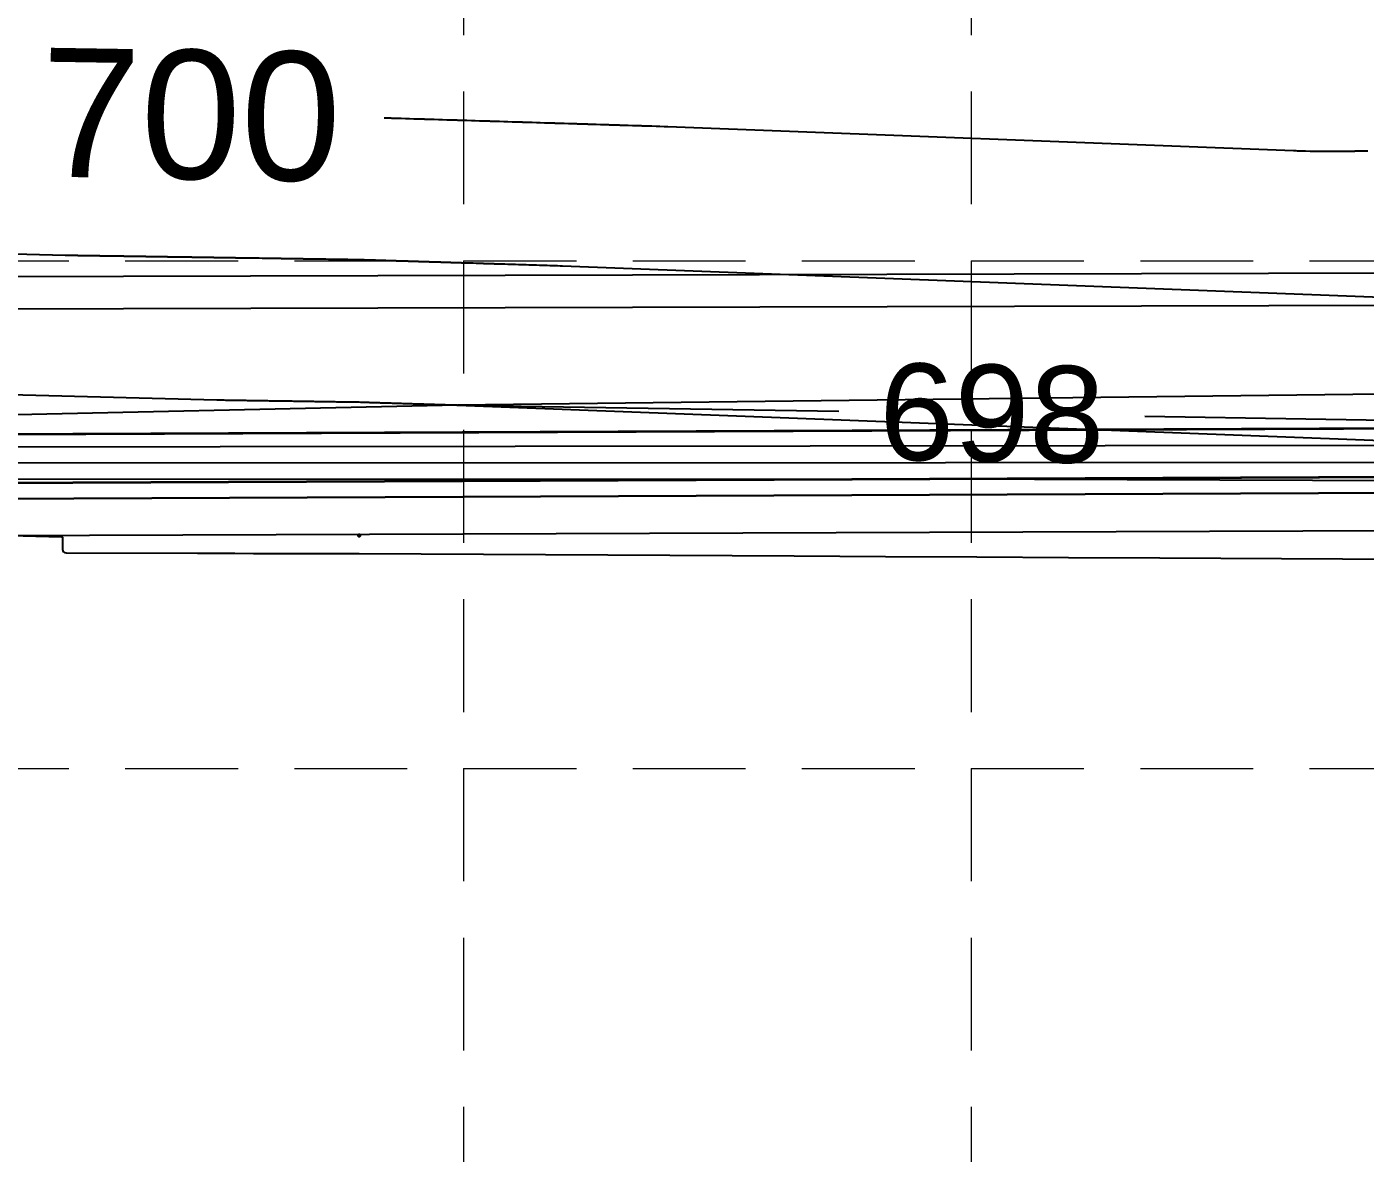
# Model space of a CAD drawing. Header units: feet. Extents: x 2331696 to 2332706, y 6924295 to 6924927.
# Drawn here: x 2332250.39 to 2332291.93, y 6924756.47 to 6924791.41 of the extents above; entities that cross this region are included whole.
import ezdxf
from ezdxf.enums import TextEntityAlignment as Align

# ---------------------------------------------------------------- set-up
doc = ezdxf.new("R2010")
doc.units = ezdxf.units.FT
doc.header["$MEASUREMENT"] = 0
doc.linetypes.add('HIDDEN', pattern=[0.375, 0.25, -0.125])
doc.layers.add('A-Wall-Prht-N', color=142, linetype='Continuous', lineweight=35)
for name, color, linetype in [('EC', 35, 'Continuous'), ('EX-SPOT-ELEV', 7, 'Continuous'), ('EX-SS', 90, 'Continuous'), ('GRID', 254, 'HIDDEN'), ('Level 35', 7, 'Continuous'), ('Level 58', 7, 'Continuous'), ('PC', 35, 'Continuous'), ('PROP-B-CURB', 15, 'Continuous'), ('PROP-F-CURB', 4, 'Continuous'), ('SPOT-ELEV', 6, 'Continuous'), ('SRF-FLT', 7, 'Continuous')]:
    doc.layers.add(name, color=color, linetype=linetype)
doc.styles.get("Standard").update_dxf_attribs({"font": 'ARIAL.TTF'})

# ---------------------------------------------------------------- blocks, each defined once
blk = doc.blocks.new('SURFPT_183')
at = {"layer": 'Level 58', "color": 51, "linetype": 'Continuous', "lineweight": 53}
blk.add_point((0, 0), dxfattribs=at)
blk = doc.blocks.new('SURFPT_305')
at = {"layer": 'Level 58', "color": 51, "linetype": 'Continuous', "lineweight": 53}
blk.add_point((0, 0), dxfattribs=at)

msp = doc.modelspace()

# ---------------------------------------------------------------- linework, layer by layer
at = {"layer": 'A-Wall-Prht-N', "color": 7}
msp.add_lwpolyline([(2332342.046, 6924782.164), (2332346.046, 6924782.182), (2332350.566, 6924777.701), (2332521.074, 6924778.435, -0.003954), (2332529.18, 6924778.406), (2332571.605, 6924777.918), (2332571.623, 6924779.417), (2332529.197, 6924779.906, 0.003954), (2332521.067, 6924779.935), (2332351.18, 6924779.204), (2332346.661, 6924783.684), (2332341.419, 6924783.662), (2332336.938, 6924779.142), (2332212.825, 6924778.608, 0.03431), (2332178.373, 6924776.092), (2332087.926, 6924763.209, -0.034816), (2332067.394, 6924761.73), (2331919.799, 6924761.393), (2331919.802, 6924759.893), (2332067.397, 6924760.23, 0.034816), (2332088.138, 6924761.724), (2332178.585, 6924774.607, -0.03431), (2332212.832, 6924777.108), (2332337.566, 6924777.645)], format="xyb", close=True, dxfattribs=at)
at = {"layer": 'EC', "flags": 128}
for points, elevation in [([(2332261.485, 6924788.588), (2332261.501, 6924788.587), (2332261.638, 6924788.583), (2332261.668, 6924788.582), (2332261.697, 6924788.581), (2332261.727, 6924788.58), (2332261.756, 6924788.579), (2332261.895, 6924788.575), (2332261.924, 6924788.574), (2332261.954, 6924788.573), (2332261.984, 6924788.572), (2332262.014, 6924788.572), (2332262.152, 6924788.567), (2332262.181, 6924788.566), (2332262.211, 6924788.566), (2332262.24, 6924788.565), (2332262.27, 6924788.564), (2332262.408, 6924788.559), (2332262.437, 6924788.559), (2332262.467, 6924788.558), (2332262.496, 6924788.557), (2332262.526, 6924788.556), (2332262.664, 6924788.552), (2332262.693, 6924788.551), (2332262.723, 6924788.55), (2332262.752, 6924788.549), (2332262.782, 6924788.548), (2332262.919, 6924788.544), (2332262.949, 6924788.543), (2332262.978, 6924788.542), (2332263.007, 6924788.541), (2332263.037, 6924788.54), (2332263.174, 6924788.536), (2332263.204, 6924788.535), (2332263.233, 6924788.534), (2332263.262, 6924788.533), (2332263.292, 6924788.532), (2332263.429, 6924788.528), (2332263.458, 6924788.527), (2332263.488, 6924788.526), (2332263.517, 6924788.525), (2332263.546, 6924788.525), (2332263.683, 6924788.52), (2332263.713, 6924788.519), (2332263.742, 6924788.519), (2332263.771, 6924788.518), (2332263.801, 6924788.517), (2332263.937, 6924788.513), (2332263.967, 6924788.512), (2332263.996, 6924788.511), (2332264.025, 6924788.51), (2332264.055, 6924788.509), (2332264.191, 6924788.505), (2332264.22, 6924788.504), (2332264.25, 6924788.503), (2332264.279, 6924788.502), (2332264.308, 6924788.501), (2332264.444, 6924788.497), (2332264.474, 6924788.496), (2332264.503, 6924788.495), (2332264.532, 6924788.494), (2332264.561, 6924788.493), (2332264.697, 6924788.489), (2332264.727, 6924788.488), (2332264.756, 6924788.488), (2332264.785, 6924788.487), (2332264.814, 6924788.486), (2332264.95, 6924788.482), (2332264.979, 6924788.481), (2332265.008, 6924788.48), (2332265.037, 6924788.479), (2332265.066, 6924788.478), (2332265.202, 6924788.474), (2332265.231, 6924788.473), (2332265.26, 6924788.472), (2332265.289, 6924788.471), (2332265.319, 6924788.47), (2332265.454, 6924788.466), (2332265.483, 6924788.465), (2332265.512, 6924788.464), (2332265.541, 6924788.463), (2332265.57, 6924788.463), (2332265.706, 6924788.458), (2332265.735, 6924788.458), (2332265.764, 6924788.457), (2332265.793, 6924788.456), (2332265.822, 6924788.455), (2332265.957, 6924788.451), (2332265.986, 6924788.45), (2332266.015, 6924788.449), (2332266.044, 6924788.448), (2332266.073, 6924788.447), (2332266.208, 6924788.443), (2332266.237, 6924788.442), (2332266.266, 6924788.441), (2332266.294, 6924788.44), (2332266.323, 6924788.439), (2332266.458, 6924788.435), (2332266.487, 6924788.434), (2332266.516, 6924788.434), (2332266.545, 6924788.433), (2332266.574, 6924788.432), (2332266.708, 6924788.428), (2332266.737, 6924788.427), (2332266.766, 6924788.426), (2332266.795, 6924788.425), (2332266.824, 6924788.424), (2332266.958, 6924788.42), (2332266.987, 6924788.419), (2332267.016, 6924788.418), (2332267.044, 6924788.417), (2332267.073, 6924788.417), (2332267.207, 6924788.412), (2332267.236, 6924788.412), (2332267.265, 6924788.411), (2332267.294, 6924788.41), (2332267.322, 6924788.409), (2332267.457, 6924788.405), (2332267.485, 6924788.404), (2332267.514, 6924788.403), (2332267.543, 6924788.402), (2332267.571, 6924788.401), (2332267.705, 6924788.397), (2332267.734, 6924788.396), (2332267.763, 6924788.395), (2332267.791, 6924788.395), (2332267.82, 6924788.394), (2332267.954, 6924788.39), (2332267.982, 6924788.389), (2332268.011, 6924788.388), (2332268.039, 6924788.387), (2332268.068, 6924788.386), (2332268.202, 6924788.382), (2332268.23, 6924788.381), (2332268.259, 6924788.38), (2332268.287, 6924788.379), (2332268.316, 6924788.378), (2332268.449, 6924788.374), (2332268.478, 6924788.373), (2332268.506, 6924788.373), (2332268.535, 6924788.372), (2332268.563, 6924788.371), (2332268.697, 6924788.367), (2332268.725, 6924788.366), (2332268.754, 6924788.365), (2332268.782, 6924788.364), (2332268.811, 6924788.363), (2332268.944, 6924788.359), (2332268.972, 6924788.358), (2332269.001, 6924788.357), (2332269.029, 6924788.357), (2332269.057, 6924788.356), (2332269.19, 6924788.352), (2332269.219, 6924788.351), (2332269.247, 6924788.35), (2332269.276, 6924788.349), (2332269.304, 6924788.348), (2332269.436, 6924788.344), (2332269.465, 6924788.343), (2332269.493, 6924788.342), (2332269.522, 6924788.341), (2332269.55, 6924788.341), (2332269.682, 6924788.337), (2332269.711, 6924788.336), (2332269.739, 6924788.335), (2332269.767, 6924788.334), (2332269.796, 6924788.333), (2332269.928, 6924788.329), (2332269.956, 6924788.328), (2332269.985, 6924788.327), (2332270.013, 6924788.326), (2332270.041, 6924788.326), (2332270.173, 6924788.322), (2332270.202, 6924788.321), (2332270.23, 6924788.32), (2332270.258, 6924788.319), (2332270.286, 6924788.318), (2332289.708, 6924787.57), (2332289.744, 6924787.569), (2332289.78, 6924787.568), (2332289.817, 6924787.566), (2332289.853, 6924787.565), (2332289.971, 6924787.562), (2332289.996, 6924787.561), (2332290.022, 6924787.56), (2332290.047, 6924787.559), (2332290.073, 6924787.558), (2332290.217, 6924787.554), (2332290.24, 6924787.553), (2332290.263, 6924787.553), (2332290.286, 6924787.553), (2332290.309, 6924787.553), (2332290.385, 6924787.553), (2332290.401, 6924787.553), (2332290.418, 6924787.553), (2332290.434, 6924787.553), (2332290.45, 6924787.553), (2332290.592, 6924787.554), (2332290.622, 6924787.554), (2332290.652, 6924787.554), (2332290.683, 6924787.554), (2332290.713, 6924787.554), (2332290.835, 6924787.555), (2332290.861, 6924787.555), (2332290.887, 6924787.555), (2332290.913, 6924787.555), (2332290.939, 6924787.555), (2332291.067, 6924787.555), (2332291.094, 6924787.556), (2332291.121, 6924787.556), (2332291.149, 6924787.556), (2332291.176, 6924787.556), (2332291.302, 6924787.556), (2332291.329, 6924787.556), (2332291.356, 6924787.557), (2332291.383, 6924787.557), (2332291.41, 6924787.557), (2332291.536, 6924787.557), (2332291.563, 6924787.557), (2332291.591, 6924787.557), (2332291.618, 6924787.558), (2332291.645, 6924787.558), (2332291.771, 6924787.558), (2332291.798, 6924787.558), (2332291.825, 6924787.558), (2332291.852, 6924787.558), (2332291.879, 6924787.559), (2332292.006, 6924787.559)], 700), ([(2332218.566, 6924785.182), (2332251.588, 6924784.327), (2332251.614, 6924784.326), (2332251.641, 6924784.326), (2332251.667, 6924784.325), (2332251.694, 6924784.325), (2332251.78, 6924784.324), (2332251.799, 6924784.323), (2332251.817, 6924784.323), (2332251.836, 6924784.323), (2332251.854, 6924784.322), (2332251.951, 6924784.321), (2332251.972, 6924784.321), (2332251.993, 6924784.32), (2332252.014, 6924784.32), (2332252.035, 6924784.32), (2332252.129, 6924784.318), (2332252.149, 6924784.318), (2332252.169, 6924784.318), (2332252.189, 6924784.318), (2332252.209, 6924784.317), (2332252.304, 6924784.316), (2332252.325, 6924784.316), (2332252.345, 6924784.315), (2332252.365, 6924784.315), (2332252.386, 6924784.315), (2332252.48, 6924784.313), (2332252.5, 6924784.313), (2332252.521, 6924784.313), (2332252.541, 6924784.312), (2332252.561, 6924784.312), (2332252.656, 6924784.311), (2332252.676, 6924784.31), (2332252.696, 6924784.31), (2332252.717, 6924784.31), (2332252.737, 6924784.309), (2332252.831, 6924784.308), (2332252.852, 6924784.308), (2332252.872, 6924784.307), (2332252.892, 6924784.307), (2332252.912, 6924784.307), (2332253.007, 6924784.305), (2332253.027, 6924784.305), (2332253.047, 6924784.305), (2332253.067, 6924784.305), (2332253.088, 6924784.304), (2332253.182, 6924784.303), (2332253.202, 6924784.303), (2332253.223, 6924784.302), (2332253.243, 6924784.302), (2332253.263, 6924784.302), (2332253.357, 6924784.3), (2332253.378, 6924784.3), (2332253.398, 6924784.3), (2332253.418, 6924784.299), (2332253.438, 6924784.299), (2332253.532, 6924784.298), (2332253.553, 6924784.297), (2332253.573, 6924784.297), (2332253.593, 6924784.297), (2332253.613, 6924784.297), (2332253.707, 6924784.295), (2332253.728, 6924784.295), (2332253.748, 6924784.295), (2332253.768, 6924784.294), (2332253.788, 6924784.294), (2332253.882, 6924784.293), (2332253.902, 6924784.292), (2332253.923, 6924784.292), (2332253.943, 6924784.292), (2332253.963, 6924784.291), (2332254.057, 6924784.29), (2332254.077, 6924784.29), (2332254.097, 6924784.289), (2332254.117, 6924784.289), (2332254.138, 6924784.289), (2332254.232, 6924784.287), (2332254.252, 6924784.287), (2332254.272, 6924784.287), (2332254.292, 6924784.286), (2332254.312, 6924784.286), (2332254.406, 6924784.285), (2332254.426, 6924784.285), (2332254.446, 6924784.284), (2332254.467, 6924784.284), (2332254.487, 6924784.284), (2332254.581, 6924784.282), (2332254.601, 6924784.282), (2332254.621, 6924784.282), (2332254.641, 6924784.281), (2332254.661, 6924784.281), (2332254.755, 6924784.28), (2332254.775, 6924784.279), (2332254.795, 6924784.279), (2332254.815, 6924784.279), (2332254.835, 6924784.278), (2332254.929, 6924784.277), (2332254.949, 6924784.277), (2332254.969, 6924784.277), (2332254.989, 6924784.276), (2332255.009, 6924784.276), (2332255.103, 6924784.275), (2332255.123, 6924784.274), (2332255.143, 6924784.274), (2332255.163, 6924784.274), (2332255.183, 6924784.273), (2332255.277, 6924784.272), (2332255.297, 6924784.272), (2332255.317, 6924784.271), (2332255.337, 6924784.271), (2332255.357, 6924784.271), (2332255.451, 6924784.269), (2332255.471, 6924784.269), (2332255.491, 6924784.269), (2332255.511, 6924784.269), (2332255.531, 6924784.268), (2332255.625, 6924784.267), (2332255.645, 6924784.267), (2332255.665, 6924784.266), (2332255.685, 6924784.266), (2332255.705, 6924784.266), (2332255.798, 6924784.264), (2332255.818, 6924784.264), (2332255.838, 6924784.264), (2332255.859, 6924784.263), (2332255.879, 6924784.263), (2332255.972, 6924784.262), (2332255.992, 6924784.261), (2332256.012, 6924784.261), (2332256.032, 6924784.261), (2332256.052, 6924784.261), (2332256.145, 6924784.259), (2332256.165, 6924784.259), (2332256.185, 6924784.259), (2332256.205, 6924784.258), (2332256.225, 6924784.258), (2332256.319, 6924784.257), (2332256.339, 6924784.256), (2332256.359, 6924784.256), (2332256.379, 6924784.256), (2332256.399, 6924784.255), (2332256.492, 6924784.254), (2332256.512, 6924784.254), (2332256.532, 6924784.253), (2332256.552, 6924784.253), (2332256.572, 6924784.253), (2332256.665, 6924784.251), (2332256.685, 6924784.251), (2332256.705, 6924784.251), (2332256.725, 6924784.251), (2332256.745, 6924784.25), (2332256.838, 6924784.249), (2332256.858, 6924784.249), (2332256.878, 6924784.248), (2332256.898, 6924784.248), (2332256.918, 6924784.248), (2332257.011, 6924784.246), (2332257.031, 6924784.246), (2332257.051, 6924784.246), (2332257.071, 6924784.245), (2332257.091, 6924784.245), (2332257.184, 6924784.244), (2332257.204, 6924784.244), (2332257.223, 6924784.243), (2332257.243, 6924784.243), (2332257.263, 6924784.243), (2332257.356, 6924784.241), (2332257.376, 6924784.241), (2332257.396, 6924784.241), (2332257.416, 6924784.24), (2332257.436, 6924784.24), (2332257.529, 6924784.239), (2332257.549, 6924784.238), (2332257.569, 6924784.238), (2332257.589, 6924784.238), (2332257.608, 6924784.238), (2332257.701, 6924784.236), (2332257.721, 6924784.236), (2332257.741, 6924784.236), (2332257.761, 6924784.235), (2332257.781, 6924784.235), (2332257.874, 6924784.234), (2332257.893, 6924784.233), (2332257.913, 6924784.233), (2332257.933, 6924784.233), (2332257.953, 6924784.232), (2332258.046, 6924784.231), (2332258.066, 6924784.231), (2332258.086, 6924784.231), (2332258.105, 6924784.23), (2332258.125, 6924784.23), (2332258.218, 6924784.229), (2332258.238, 6924784.228), (2332258.258, 6924784.228), (2332258.277, 6924784.228), (2332258.297, 6924784.227), (2332258.39, 6924784.226), (2332258.41, 6924784.226), (2332258.43, 6924784.225), (2332258.449, 6924784.225), (2332258.469, 6924784.225), (2332258.562, 6924784.223), (2332258.582, 6924784.223), (2332258.601, 6924784.223), (2332258.621, 6924784.223), (2332258.641, 6924784.222), (2332258.734, 6924784.221), (2332258.753, 6924784.221), (2332258.773, 6924784.22), (2332258.793, 6924784.22), (2332258.813, 6924784.22), (2332258.905, 6924784.218), (2332258.925, 6924784.218), (2332258.945, 6924784.218), (2332258.965, 6924784.218), (2332258.984, 6924784.217), (2332259.077, 6924784.216), (2332259.097, 6924784.216), (2332259.116, 6924784.215), (2332259.136, 6924784.215), (2332259.156, 6924784.215), (2332259.248, 6924784.213), (2332259.268, 6924784.213), (2332259.288, 6924784.213), (2332259.308, 6924784.212), (2332259.327, 6924784.212), (2332259.42, 6924784.211), (2332259.439, 6924784.211), (2332259.459, 6924784.21), (2332259.479, 6924784.21), (2332259.499, 6924784.21), (2332259.591, 6924784.208), (2332259.611, 6924784.208), (2332259.63, 6924784.208), (2332259.65, 6924784.207), (2332259.67, 6924784.207), (2332259.762, 6924784.206), (2332259.782, 6924784.205), (2332259.801, 6924784.205), (2332259.821, 6924784.205), (2332259.841, 6924784.205), (2332259.933, 6924784.203), (2332259.953, 6924784.203), (2332259.972, 6924784.203), (2332259.992, 6924784.202), (2332260.012, 6924784.202), (2332260.104, 6924784.201), (2332260.124, 6924784.2), (2332260.143, 6924784.2), (2332260.163, 6924784.2), (2332260.183, 6924784.2), (2332260.275, 6924784.198), (2332260.294, 6924784.198), (2332260.314, 6924784.198), (2332260.334, 6924784.197), (2332260.354, 6924784.197), (2332260.445, 6924784.196), (2332260.465, 6924784.195), (2332260.485, 6924784.195), (2332260.505, 6924784.195), (2332260.524, 6924784.195), (2332260.648, 6924784.193), (2332260.652, 6924784.193), (2332260.655, 6924784.193), (2332260.659, 6924784.192), (2332260.663, 6924784.192), (2332260.675, 6924784.192), (2332260.678, 6924784.192), (2332260.68, 6924784.192), (2332260.683, 6924784.192), (2332260.685, 6924784.192), (2332260.801, 6924784.188), (2332260.826, 6924784.187), (2332260.851, 6924784.187), (2332260.875, 6924784.186), (2332260.9, 6924784.185), (2332260.985, 6924784.183), (2332261.003, 6924784.182), (2332261.021, 6924784.181), (2332261.039, 6924784.181), (2332261.057, 6924784.18), (2332261.151, 6924784.177), (2332261.171, 6924784.177), (2332261.191, 6924784.176), (2332261.211, 6924784.176), (2332261.231, 6924784.175), (2332261.321, 6924784.172), (2332261.341, 6924784.172), (2332261.36, 6924784.171), (2332261.38, 6924784.17), (2332261.399, 6924784.17), (2332261.491, 6924784.167), (2332261.51, 6924784.166), (2332261.53, 6924784.166), (2332261.549, 6924784.165), (2332261.569, 6924784.165), (2332261.66, 6924784.162), (2332261.679, 6924784.161), (2332261.699, 6924784.161), (2332261.718, 6924784.16), (2332261.738, 6924784.159), (2332261.829, 6924784.157), (2332261.848, 6924784.156), (2332261.868, 6924784.155), (2332261.887, 6924784.155), (2332261.907, 6924784.154), (2332261.998, 6924784.151), (2332262.017, 6924784.151), (2332262.036, 6924784.15), (2332262.056, 6924784.15), (2332262.075, 6924784.149), (2332262.166, 6924784.146), (2332262.185, 6924784.146), (2332262.205, 6924784.145), (2332262.224, 6924784.145), (2332262.244, 6924784.144), (2332262.334, 6924784.141), (2332262.354, 6924784.141), (2332262.373, 6924784.14), (2332262.392, 6924784.139), (2332262.412, 6924784.139), (2332262.502, 6924784.136), (2332262.522, 6924784.135), (2332262.541, 6924784.135), (2332262.56, 6924784.134), (2332262.58, 6924784.134), (2332262.67, 6924784.131), (2332262.689, 6924784.13), (2332262.709, 6924784.13), (2332262.728, 6924784.129), (2332262.747, 6924784.128), (2332262.838, 6924784.126), (2332262.857, 6924784.125), (2332262.876, 6924784.125), (2332262.896, 6924784.124), (2332262.915, 6924784.123), (2332263.005, 6924784.121), (2332263.024, 6924784.12), (2332263.043, 6924784.119), (2332263.063, 6924784.119), (2332263.082, 6924784.118), (2332263.172, 6924784.115), (2332263.191, 6924784.115), (2332263.21, 6924784.114), (2332263.23, 6924784.114), (2332263.249, 6924784.113), (2332263.339, 6924784.11), (2332263.358, 6924784.11), (2332263.377, 6924784.109), (2332263.396, 6924784.109), (2332263.416, 6924784.108), (2332263.505, 6924784.105), (2332263.525, 6924784.105), (2332263.544, 6924784.104), (2332263.563, 6924784.103), (2332263.582, 6924784.103), (2332263.672, 6924784.1), (2332263.691, 6924784.1), (2332263.71, 6924784.099), (2332263.729, 6924784.098), (2332263.748, 6924784.098), (2332263.838, 6924784.095), (2332263.857, 6924784.094), (2332263.876, 6924784.094), (2332263.895, 6924784.093), (2332263.914, 6924784.093), (2332264.004, 6924784.09), (2332264.023, 6924784.089), (2332264.042, 6924784.089), (2332264.061, 6924784.088), (2332264.08, 6924784.088), (2332264.169, 6924784.085), (2332264.188, 6924784.084), (2332264.208, 6924784.084), (2332264.227, 6924784.083), (2332264.246, 6924784.083), (2332264.335, 6924784.08), (2332264.354, 6924784.079), (2332264.373, 6924784.079), (2332264.392, 6924784.078), (2332264.411, 6924784.078), (2332264.5, 6924784.075), (2332264.519, 6924784.074), (2332264.538, 6924784.074), (2332264.557, 6924784.073), (2332264.576, 6924784.072), (2332264.665, 6924784.07), (2332264.684, 6924784.069), (2332264.703, 6924784.069), (2332264.722, 6924784.068), (2332264.741, 6924784.067), (2332264.83, 6924784.065), (2332264.849, 6924784.064), (2332264.868, 6924784.064), (2332264.887, 6924784.063), (2332264.906, 6924784.062), (2332264.994, 6924784.06), (2332265.013, 6924784.059), (2332265.032, 6924784.058), (2332265.051, 6924784.058), (2332265.07, 6924784.057), (2332265.158, 6924784.055), (2332265.177, 6924784.054), (2332265.196, 6924784.053), (2332265.215, 6924784.053), (2332265.234, 6924784.052), (2332265.322, 6924784.05), (2332265.341, 6924784.049), (2332265.36, 6924784.048), (2332265.379, 6924784.048), (2332265.398, 6924784.047), (2332265.486, 6924784.045), (2332265.505, 6924784.044), (2332265.524, 6924784.043), (2332265.543, 6924784.043), (2332265.562, 6924784.042), (2332265.65, 6924784.04), (2332265.668, 6924784.039), (2332265.687, 6924784.038), (2332265.706, 6924784.038), (2332265.725, 6924784.037), (2332265.813, 6924784.035), (2332265.832, 6924784.034), (2332265.851, 6924784.033), (2332265.869, 6924784.033), (2332265.888, 6924784.032), (2332265.976, 6924784.03), (2332265.995, 6924784.029), (2332266.014, 6924784.028), (2332266.032, 6924784.028), (2332266.051, 6924784.027), (2332266.139, 6924784.025), (2332266.158, 6924784.024), (2332266.176, 6924784.023), (2332266.195, 6924784.023), (2332266.214, 6924784.022), (2332266.302, 6924784.02), (2332266.32, 6924784.019), (2332266.339, 6924784.018), (2332266.358, 6924784.018), (2332266.377, 6924784.017), (2332266.464, 6924784.015), (2332266.483, 6924784.014), (2332266.501, 6924784.013), (2332266.52, 6924784.013), (2332266.539, 6924784.012), (2332266.626, 6924784.01), (2332266.645, 6924784.009), (2332266.664, 6924784.008), (2332266.682, 6924784.008), (2332266.701, 6924784.007), (2332266.788, 6924784.005), (2332266.807, 6924784.004), (2332266.825, 6924784.004), (2332266.844, 6924784.003), (2332266.863, 6924784.002), (2332266.95, 6924784), (2332266.968, 6924783.999), (2332266.987, 6924783.998), (2332267.006, 6924783.998), (2332267.024, 6924783.997), (2332293.24, 6924782.988)], 699), ([(2332214.154, 6924780.927), (2332256.297, 6924779.836), (2332256.31, 6924779.836), (2332256.323, 6924779.836), (2332256.336, 6924779.835), (2332256.349, 6924779.835), (2332256.39, 6924779.835), (2332256.399, 6924779.834), (2332256.408, 6924779.834), (2332256.417, 6924779.834), (2332256.426, 6924779.834), (2332256.473, 6924779.833), (2332256.483, 6924779.833), (2332256.493, 6924779.833), (2332256.503, 6924779.833), (2332256.514, 6924779.833), (2332256.559, 6924779.832), (2332256.569, 6924779.832), (2332256.578, 6924779.832), (2332256.588, 6924779.832), (2332256.598, 6924779.831), (2332256.644, 6924779.831), (2332256.654, 6924779.831), (2332256.663, 6924779.83), (2332256.673, 6924779.83), (2332256.683, 6924779.83), (2332256.729, 6924779.83), (2332256.739, 6924779.829), (2332256.748, 6924779.829), (2332256.758, 6924779.829), (2332256.768, 6924779.829), (2332256.814, 6924779.828), (2332256.824, 6924779.828), (2332256.833, 6924779.828), (2332256.843, 6924779.828), (2332256.853, 6924779.828), (2332256.899, 6924779.827), (2332256.908, 6924779.827), (2332256.918, 6924779.827), (2332256.928, 6924779.827), (2332256.938, 6924779.826), (2332256.984, 6924779.826), (2332256.993, 6924779.826), (2332257.003, 6924779.825), (2332257.013, 6924779.825), (2332257.023, 6924779.825), (2332257.068, 6924779.825), (2332257.078, 6924779.824), (2332257.088, 6924779.824), (2332257.098, 6924779.824), (2332257.107, 6924779.824), (2332257.153, 6924779.823), (2332257.163, 6924779.823), (2332257.173, 6924779.823), (2332257.182, 6924779.823), (2332257.192, 6924779.823), (2332257.238, 6924779.822), (2332257.247, 6924779.822), (2332257.257, 6924779.822), (2332257.267, 6924779.822), (2332257.277, 6924779.821), (2332257.322, 6924779.821), (2332257.332, 6924779.821), (2332257.342, 6924779.82), (2332257.352, 6924779.82), (2332257.361, 6924779.82), (2332257.407, 6924779.82), (2332257.417, 6924779.819), (2332257.426, 6924779.819), (2332257.436, 6924779.819), (2332257.446, 6924779.819), (2332257.491, 6924779.818), (2332257.501, 6924779.818), (2332257.511, 6924779.818), (2332257.521, 6924779.818), (2332257.53, 6924779.818), (2332257.576, 6924779.817), (2332257.586, 6924779.817), (2332257.595, 6924779.817), (2332257.605, 6924779.817), (2332257.615, 6924779.816), (2332257.66, 6924779.816), (2332257.67, 6924779.816), (2332257.68, 6924779.815), (2332257.689, 6924779.815), (2332257.699, 6924779.815), (2332257.745, 6924779.815), (2332257.754, 6924779.814), (2332257.764, 6924779.814), (2332257.774, 6924779.814), (2332257.784, 6924779.814), (2332257.829, 6924779.813), (2332257.839, 6924779.813), (2332257.848, 6924779.813), (2332257.858, 6924779.813), (2332257.868, 6924779.813), (2332257.913, 6924779.812), (2332257.923, 6924779.812), (2332257.933, 6924779.812), (2332257.942, 6924779.812), (2332257.952, 6924779.811), (2332257.997, 6924779.811), (2332258.007, 6924779.811), (2332258.017, 6924779.811), (2332258.026, 6924779.81), (2332258.036, 6924779.81), (2332258.081, 6924779.81), (2332258.091, 6924779.809), (2332258.101, 6924779.809), (2332258.111, 6924779.809), (2332258.12, 6924779.809), (2332258.166, 6924779.808), (2332258.175, 6924779.808), (2332258.185, 6924779.808), (2332258.195, 6924779.808), (2332258.204, 6924779.808), (2332258.25, 6924779.807), (2332258.259, 6924779.807), (2332258.269, 6924779.807), (2332258.279, 6924779.807), (2332258.288, 6924779.807), (2332258.334, 6924779.806), (2332258.343, 6924779.806), (2332258.353, 6924779.806), (2332258.363, 6924779.805), (2332258.372, 6924779.805), (2332258.417, 6924779.805), (2332258.427, 6924779.804), (2332258.437, 6924779.804), (2332258.447, 6924779.804), (2332258.456, 6924779.804), (2332258.501, 6924779.803), (2332258.511, 6924779.803), (2332258.521, 6924779.803), (2332258.53, 6924779.803), (2332258.54, 6924779.803), (2332258.585, 6924779.802), (2332258.595, 6924779.802), (2332258.605, 6924779.802), (2332258.614, 6924779.802), (2332258.624, 6924779.802), (2332258.669, 6924779.801), (2332258.679, 6924779.801), (2332258.688, 6924779.801), (2332258.698, 6924779.8), (2332258.708, 6924779.8), (2332258.753, 6924779.8), (2332258.762, 6924779.8), (2332258.772, 6924779.799), (2332258.782, 6924779.799), (2332258.791, 6924779.799), (2332258.836, 6924779.798), (2332258.846, 6924779.798), (2332258.856, 6924779.798), (2332258.865, 6924779.798), (2332258.875, 6924779.798), (2332258.92, 6924779.797), (2332258.93, 6924779.797), (2332258.939, 6924779.797), (2332258.949, 6924779.797), (2332258.958, 6924779.797), (2332259.003, 6924779.796), (2332259.013, 6924779.796), (2332259.023, 6924779.796), (2332259.032, 6924779.796), (2332259.042, 6924779.795), (2332259.087, 6924779.795), (2332259.097, 6924779.795), (2332259.106, 6924779.794), (2332259.116, 6924779.794), (2332259.125, 6924779.794), (2332259.17, 6924779.793), (2332259.18, 6924779.793), (2332259.19, 6924779.793), (2332259.199, 6924779.793), (2332259.209, 6924779.793), (2332259.254, 6924779.792), (2332259.263, 6924779.792), (2332259.273, 6924779.792), (2332259.283, 6924779.792), (2332259.292, 6924779.792), (2332259.337, 6924779.791), (2332259.347, 6924779.791), (2332259.356, 6924779.791), (2332259.366, 6924779.791), (2332259.376, 6924779.79), (2332259.42, 6924779.79), (2332259.43, 6924779.79), (2332259.44, 6924779.79), (2332259.449, 6924779.789), (2332259.459, 6924779.789), (2332259.504, 6924779.789), (2332259.513, 6924779.788), (2332259.523, 6924779.788), (2332259.532, 6924779.788), (2332259.542, 6924779.788), (2332259.587, 6924779.787), (2332259.596, 6924779.787), (2332259.606, 6924779.787), (2332259.616, 6924779.787), (2332259.625, 6924779.787), (2332259.67, 6924779.786), (2332259.68, 6924779.786), (2332259.689, 6924779.786), (2332259.699, 6924779.786), (2332259.708, 6924779.786), (2332259.753, 6924779.785), (2332259.763, 6924779.785), (2332259.772, 6924779.785), (2332259.782, 6924779.784), (2332259.791, 6924779.784), (2332259.836, 6924779.784), (2332259.846, 6924779.784), (2332259.855, 6924779.783), (2332259.865, 6924779.783), (2332259.874, 6924779.783), (2332259.919, 6924779.782), (2332259.929, 6924779.782), (2332259.938, 6924779.782), (2332259.948, 6924779.782), (2332259.957, 6924779.782), (2332260.002, 6924779.781), (2332260.011, 6924779.781), (2332260.021, 6924779.781), (2332260.031, 6924779.781), (2332260.04, 6924779.781), (2332260.085, 6924779.78), (2332260.094, 6924779.78), (2332260.104, 6924779.78), (2332260.113, 6924779.78), (2332260.123, 6924779.779), (2332260.168, 6924779.779), (2332260.177, 6924779.779), (2332260.187, 6924779.778), (2332260.196, 6924779.778), (2332260.206, 6924779.778), (2332260.25, 6924779.778), (2332260.26, 6924779.777), (2332260.269, 6924779.777), (2332260.279, 6924779.777), (2332260.289, 6924779.777), (2332260.333, 6924779.776), (2332260.343, 6924779.776), (2332260.352, 6924779.776), (2332260.362, 6924779.776), (2332260.371, 6924779.776), (2332260.416, 6924779.775), (2332260.425, 6924779.775), (2332260.435, 6924779.775), (2332260.444, 6924779.775), (2332260.454, 6924779.775), (2332260.498, 6924779.774), (2332260.508, 6924779.774), (2332260.517, 6924779.774), (2332260.527, 6924779.773), (2332260.536, 6924779.773), (2332260.581, 6924779.773), (2332260.59, 6924779.773), (2332260.6, 6924779.772), (2332260.609, 6924779.772), (2332260.619, 6924779.772), (2332260.679, 6924779.771), (2332260.681, 6924779.771), (2332260.682, 6924779.771), (2332260.684, 6924779.771), (2332260.686, 6924779.771), (2332260.692, 6924779.771), (2332260.693, 6924779.771), (2332260.694, 6924779.771), (2332260.696, 6924779.771), (2332260.697, 6924779.771), (2332260.753, 6924779.769), (2332260.765, 6924779.769), (2332260.777, 6924779.768), (2332260.789, 6924779.768), (2332260.801, 6924779.768), (2332260.842, 6924779.766), (2332260.85, 6924779.766), (2332260.859, 6924779.766), (2332260.868, 6924779.765), (2332260.877, 6924779.765), (2332260.922, 6924779.764), (2332260.932, 6924779.764), (2332260.941, 6924779.763), (2332260.951, 6924779.763), (2332260.961, 6924779.763), (2332261.005, 6924779.761), (2332261.014, 6924779.761), (2332261.023, 6924779.761), (2332261.033, 6924779.76), (2332261.042, 6924779.76), (2332261.086, 6924779.759), (2332261.096, 6924779.759), (2332261.105, 6924779.758), (2332261.115, 6924779.758), (2332261.124, 6924779.758), (2332261.168, 6924779.756), (2332261.178, 6924779.756), (2332261.187, 6924779.756), (2332261.196, 6924779.755), (2332261.206, 6924779.755), (2332261.25, 6924779.754), (2332261.259, 6924779.753), (2332261.269, 6924779.753), (2332261.278, 6924779.753), (2332261.288, 6924779.753), (2332261.331, 6924779.751), (2332261.341, 6924779.751), (2332261.35, 6924779.751), (2332261.36, 6924779.75), (2332261.369, 6924779.75), (2332261.413, 6924779.749), (2332261.422, 6924779.749), (2332261.432, 6924779.748), (2332261.441, 6924779.748), (2332261.451, 6924779.748), (2332261.494, 6924779.746), (2332261.504, 6924779.746), (2332261.513, 6924779.746), (2332261.522, 6924779.745), (2332261.532, 6924779.745), (2332261.576, 6924779.744), (2332261.585, 6924779.744), (2332261.594, 6924779.743), (2332261.604, 6924779.743), (2332261.613, 6924779.743), (2332261.657, 6924779.741), (2332261.666, 6924779.741), (2332261.675, 6924779.741), (2332261.685, 6924779.74), (2332261.694, 6924779.74), (2332261.738, 6924779.739), (2332261.747, 6924779.739), (2332261.756, 6924779.738), (2332261.766, 6924779.738), (2332261.775, 6924779.738), (2332261.819, 6924779.736), (2332261.828, 6924779.736), (2332261.837, 6924779.736), (2332261.847, 6924779.735), (2332261.856, 6924779.735), (2332261.899, 6924779.734), (2332261.909, 6924779.734), (2332261.918, 6924779.733), (2332261.927, 6924779.733), (2332261.937, 6924779.733), (2332261.98, 6924779.731), (2332261.989, 6924779.731), (2332261.999, 6924779.731), (2332262.008, 6924779.731), (2332262.017, 6924779.73), (2332262.061, 6924779.729), (2332262.07, 6924779.729), (2332262.079, 6924779.728), (2332262.089, 6924779.728), (2332262.098, 6924779.728), (2332262.141, 6924779.726), (2332262.15, 6924779.726), (2332262.16, 6924779.726), (2332262.169, 6924779.726), (2332262.178, 6924779.725), (2332262.221, 6924779.724), (2332262.231, 6924779.724), (2332262.24, 6924779.723), (2332262.249, 6924779.723), (2332262.258, 6924779.723), (2332262.302, 6924779.722), (2332262.311, 6924779.721), (2332262.32, 6924779.721), (2332262.329, 6924779.721), (2332262.339, 6924779.72), (2332262.382, 6924779.719), (2332262.391, 6924779.719), (2332262.4, 6924779.719), (2332262.409, 6924779.718), (2332262.419, 6924779.718), (2332262.462, 6924779.717), (2332262.471, 6924779.716), (2332262.48, 6924779.716), (2332262.489, 6924779.716), (2332262.499, 6924779.716), (2332262.542, 6924779.714), (2332262.551, 6924779.714), (2332262.56, 6924779.714), (2332262.569, 6924779.713), (2332262.578, 6924779.713), (2332262.621, 6924779.712), (2332262.631, 6924779.711), (2332262.64, 6924779.711), (2332262.649, 6924779.711), (2332262.658, 6924779.711), (2332262.701, 6924779.709), (2332262.71, 6924779.709), (2332262.719, 6924779.709), (2332262.729, 6924779.708), (2332262.738, 6924779.708), (2332262.781, 6924779.707), (2332262.79, 6924779.707), (2332262.799, 6924779.706), (2332262.808, 6924779.706), (2332262.817, 6924779.706), (2332262.86, 6924779.704), (2332262.869, 6924779.704), (2332262.878, 6924779.704), (2332262.888, 6924779.704), (2332262.897, 6924779.703), (2332262.939, 6924779.702), (2332262.948, 6924779.702), (2332262.958, 6924779.701), (2332262.967, 6924779.701), (2332262.976, 6924779.701), (2332263.019, 6924779.7), (2332263.028, 6924779.699), (2332263.037, 6924779.699), (2332263.046, 6924779.699), (2332263.055, 6924779.698), (2332263.098, 6924779.697), (2332263.107, 6924779.697), (2332263.116, 6924779.697), (2332263.125, 6924779.696), (2332263.134, 6924779.696), (2332263.177, 6924779.695), (2332263.186, 6924779.694), (2332263.195, 6924779.694), (2332263.204, 6924779.694), (2332263.213, 6924779.694), (2332263.256, 6924779.692), (2332263.265, 6924779.692), (2332263.274, 6924779.692), (2332263.283, 6924779.691), (2332263.292, 6924779.691), (2332263.334, 6924779.69), (2332263.343, 6924779.69), (2332263.352, 6924779.689), (2332263.362, 6924779.689), (2332263.371, 6924779.689), (2332263.413, 6924779.688), (2332263.422, 6924779.687), (2332263.431, 6924779.687), (2332263.44, 6924779.687), (2332263.449, 6924779.686), (2332263.491, 6924779.685), (2332263.501, 6924779.685), (2332263.51, 6924779.685), (2332263.519, 6924779.684), (2332263.528, 6924779.684), (2332263.57, 6924779.683), (2332263.579, 6924779.682), (2332263.588, 6924779.682), (2332263.597, 6924779.682), (2332263.606, 6924779.682), (2332263.648, 6924779.68), (2332263.657, 6924779.68), (2332263.666, 6924779.68), (2332263.675, 6924779.679), (2332263.684, 6924779.679), (2332263.726, 6924779.678), (2332263.735, 6924779.678), (2332263.744, 6924779.677), (2332263.754, 6924779.677), (2332263.763, 6924779.677), (2332296.773, 6924778.406)], 698), ([(2332209.742, 6924776.673), (2332251.473, 6924775.592), (2332251.485, 6924775.59), (2332251.493, 6924775.585), (2332251.498, 6924775.577), (2332251.5, 6924775.565), (2332251.5, 6924775.522), (2332251.5, 6924775.513), (2332251.5, 6924775.503), (2332251.5, 6924775.494), (2332251.5, 6924775.485), (2332251.501, 6924775.21), (2332251.509, 6924775.158), (2332251.531, 6924775.121), (2332251.568, 6924775.099), (2332251.62, 6924775.091), (2332255.695, 6924775.08), (2332256.274, 6924775.079), (2332256.852, 6924775.077), (2332257.431, 6924775.076), (2332258.01, 6924775.074), (2332260.71, 6924775.067), (2332260.71, 6924775.067), (2332260.71, 6924775.067), (2332260.71, 6924775.067), (2332260.71, 6924775.067), (2332260.71, 6924775.067), (2332260.71, 6924775.067), (2332260.71, 6924775.067), (2332260.71, 6924775.067), (2332260.71, 6924775.067), (2332274.209, 6924774.996), (2332277.045, 6924774.981), (2332279.881, 6924774.966), (2332282.717, 6924774.951), (2332285.553, 6924774.936), (2332298.788, 6924774.867)], 697)]:
    msp.add_lwpolyline(points, dxfattribs=dict(at, elevation=elevation))
at = {"layer": 'EC', "elevation": 695}
msp.add_lwpolyline([(2332215.901, 6924777.37), (2332278.795, 6924777.392), (2332342.063, 6924777.164), (2332333.071, 6924768.377)], dxfattribs=at)
at = {"layer": 'EX-SS', "color": 7}
for p, q in [((2332200.563, 6924783.528), (2332409.318, 6924784.095)), ((2332200.565, 6924782.528), (2332409.32, 6924783.095))]:
    msp.add_line(p, q, dxfattribs=at)
at = {"layer": 'GRID', "color": 252, "linetype": 'HIDDEN', "lineweight": 0, "ltscale": 14}
for p, q in [((2332263.951, 6924910.153), (2332263.951, 6924358.833)), ((2332279.701, 6924910.153), (2332279.701, 6924358.833)), ((2331712.701, 6924784.153), (2332689.201, 6924784.153)), ((2331712.701, 6924768.403), (2332689.201, 6924768.403))]:
    msp.add_line(p, q, dxfattribs=at)
at = {"layer": 'Level 35'}
msp.add_line((2332184.116, 6924775.395), (2332685.186, 6924777.206), dxfattribs=at)
at = {"layer": 'PC'}
for points, elevation in [([(2332263.763, 6924779.677), (2332275.594, 6924779.482)], 698), ([(2332285.093, 6924779.327), (2332305.074, 6924778.999), (2332443.434, 6924779.158), (2332474.005, 6924779.117), (2332499.554, 6924778.831), (2332515.76, 6924778.575), (2332529.246, 6924778.23), (2332536.548, 6924778.018), (2332551.148, 6924777.592), (2332549.426, 6924770.108)], 698), ([(2332215.676, 6924778.37), (2332247.23, 6924778.381), (2332402.885, 6924778.561), (2332464.027, 6924778.479), (2332483.188, 6924778.264), (2332507.338, 6924777.868), (2332504.742, 6924770.321)], 697), ([(2332215.789, 6924777.87), (2332310.45, 6924777.903), (2332362.335, 6924777.963), (2332400.549, 6924777.912), (2332459.04, 6924777.66), (2332455.79, 6924770.524)], 696)]:
    msp.add_lwpolyline(points, dxfattribs=dict(at, elevation=elevation))
at = {"layer": 'PROP-B-CURB'}
msp.add_lwpolyline([(2332637.569, 6924777.158), (2332529.18, 6924778.406, 0.003954), (2332521.074, 6924778.435), (2332212.832, 6924777.108, 0.03431), (2332178.585, 6924774.607), (2332088.138, 6924761.724, -0.034816), (2332067.397, 6924760.23), (2331856.116, 6924759.747, 0.010184), (2331843.88, 6924759.47), (2331843.309, 6924759.445)], format="xyb", dxfattribs=at)
at = {"layer": 'PROP-F-CURB', "color": 7}
msp.add_lwpolyline([(2332637.564, 6924776.658), (2332529.174, 6924777.906, 0.003954), (2332521.076, 6924777.935), (2332212.834, 6924776.608, 0.03431), (2332178.655, 6924774.112), (2332088.208, 6924761.229, -0.034816), (2332067.398, 6924759.73), (2331856.118, 6924759.247, 0.010184), (2331843.901, 6924758.971), (2331843.33, 6924758.946)], format="xyb", dxfattribs=at)
at = {"layer": 'SRF-FLT'}
for points in [[(2332473.16, 6924781.75, 700), (2332359.253, 6924780.808, 699), (2332263.763, 6924779.677, 698), (2332215.619, 6924778.62, 697.5)], [(2332215.619, 6924778.62, 697.5), (2332483.984, 6924779.756, 699), (2332571.623, 6924779.423, 699.5), (2332571.618, 6924777.872, 698.986)], [(2332215.957, 6924777.121, 694.503), (2332342.061, 6924777.664, 695.5), (2332459.038, 6924778.16, 696.5), (2332507.339, 6924778.368, 697.5), (2332551.152, 6924778.092, 698.5), (2332593.302, 6924777.638, 699.5), (2332632.5, 6924777.218, 700.43)], [(2332215.958, 6924776.621, 694.003), (2332342.063, 6924777.164, 695), (2332459.04, 6924777.66, 696), (2332507.338, 6924777.868, 697), (2332551.148, 6924777.592, 698), (2332593.297, 6924777.138, 699), (2332632.495, 6924776.718, 699.93)]]:
    msp.add_polyline3d(points, dxfattribs=at)

# ---------------------------------------------------------------- block references
at = {"layer": 'EX-SPOT-ELEV', "rotation": 0.6484833333000002}
msp.add_blockref('SURFPT_183', (2332260.708, 6924775.631, 697.064), dxfattribs=at)
at = {"layer": 'EX-SPOT-ELEV'}
msp.add_blockref('SURFPT_305', (2332260.708, 6924775.631, 697.064), dxfattribs=at)

# ---------------------------------------------------------------- texts
at = {"layer": 'EC'}
msp.add_text('700', height=4, rotation=359.0896, dxfattribs=at).set_placement((2332255.486, 6924788.69, 700), align=Align.MIDDLE_CENTER)
at = {"layer": 'PC', "insert": (2332280.344, 6924779.405, 698), "char_height": 3, "attachment_point": 5, "rotation": 359.0598}
msp.add_mtext('{698}', dxfattribs=at)
at = {"layer": 'SPOT-ELEV', "insert": (2332279.977, 6924760.541), "char_height": 5.4, "attachment_point": 1}
msp.add_mtext('\\A1;', dxfattribs=at)

doc.saveas('drawing.dxf')
